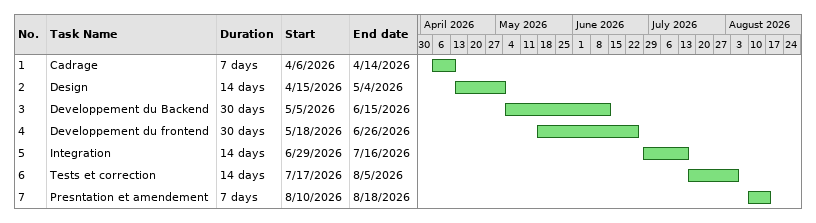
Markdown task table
| ID | Task | Duration | Start | Finish |
|---|---|---|---|---|
| 1 | Cadrage | 7d | 2026-04-06 | 2026-04-14 |
| 2 | Design | 14d | 2026-04-15 | 2026-05-04 |
| 3 | Developpement du Backend | 30d | 2026-05-05 | 2026-06-15 |
| 4 | Developpement du frontend | 30d | 2026-05-18 | 2026-06-26 |
| 5 | Integration | 14d | 2026-06-29 | 2026-07-16 |
| 6 | Tests et correction | 14d | 2026-07-17 | 2026-08-05 |
| 7 | Presntation et amendement | 7d | 2026-08-10 | 2026-08-18 |
